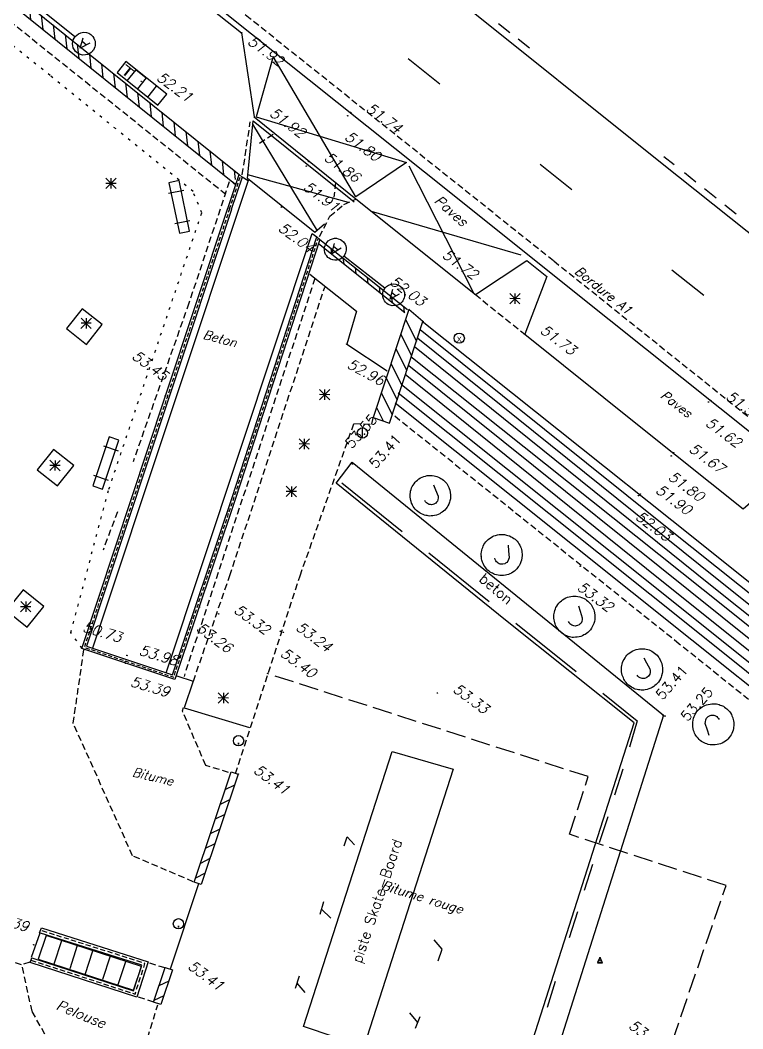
# Model space of a CAD drawing. Extents: x 661856 to 662117, y 6866905 to 6867165.
# Drawn here: x 661984.43 to 662012.45, y 6867055.48 to 6867094.59 of the extents above; entities that cross this region are included whole.
import ezdxf
from ezdxf.enums import TextEntityAlignment as Align

# ---------------------------------------------------------------- set-up
doc = ezdxf.new("R2010")
doc.units = 0
for name, pattern in [('CONTINU', [0]), ('DISCONTIN', [0.75, 0.5, -0.25]), ('HAIELIN', [0.375, 0.25, -0.125]), ('HIDDEN', [0.375, 0.25, -0.125]), ('POINTILL', [0.25, 0, -0.25]), ('T3', [4.33, 3, -1.33]), ('USTATION2', [1, 0.75, -0.25])]:
    doc.linetypes.add(name, pattern=pattern)
doc.layers.get('0').update_dxf_attribs({"linetype": 'CONTINUOUS'})
for name, color, linetype in [('AFFICHAGE', 6, 'CONTINU'), ('ARBRES', 3, 'CONTINU'), ('BORDURE', 7, 'CONTINU'), ('CANEVAS_GEODES', 5, 'CONTINU'), ('CANIVEAU', 7, 'CONTINU'), ('COTE_ALTI', 8, 'CONTINU'), ('ECLAIRAGE_PUBL', 3, 'CONTINU'), ('ESCALIER', 7, 'CONTINU'), ('HAIE', 3, 'CONTINU'), ('LIGNE_DIVERS', 7, 'CONTINU'), ('MARQ-SOL', 6, 'CONTINU'), ('MOB-URB', 6, 'CONTINU'), ('MOB-URB_GLISSI', 6, 'CONTINU'), ('MOB-URB_TC', 6, 'CONTINU'), ('MUR', 7, 'CONTINU'), ('NOM_DE_VOIE', 7, 'CONTINU'), ('OBJET_DIVERS', 6, 'CONTINU'), ('OBJET_TELECOM', 4, 'CONTINU')]:
    doc.layers.add(name, color=color, linetype=linetype)
doc.styles.add('COMPLEX', font='COMPLEX')
doc.styles.add('ITALIC', font='italic.shx', dxfattribs={"height": 0.6})
doc.styles.get("Standard").update_dxf_attribs({"font": 'ARIALUNI.ttf', "height": 2})

# ---------------------------------------------------------------- blocks, each defined once
blk = doc.blocks.new('*X198')
at = {"layer": 'MUR', "color": 7, "linetype": 'CONTINU'}
for p, q in [((610637.802, 133588.221), (610638.232, 133587.383)), ((610637.618, 133587.65), (610638.049, 133586.812)), ((610637.435, 133587.079), (610637.866, 133586.241)), ((610637.251, 133586.507), (610637.682, 133585.669)), ((610637.068, 133585.936), (610637.499, 133585.098)), ((610636.885, 133585.365), (610637.315, 133584.527)), ((610636.701, 133584.794), (610636.968, 133584.275))]:
    blk.add_line(p, q, dxfattribs=at)
blk = doc.blocks.new('*X203')
at = {"layer": 'MUR', "color": 7, "linetype": 'CONTINU'}
for p, q in [((610631.324, 133570.106), (610630.956, 133569.919)), ((610631.139, 133569.536), (610630.77, 133569.348)), ((610630.953, 133568.965), (610630.585, 133568.778)), ((610630.767, 133568.395), (610630.399, 133568.207)), ((610630.582, 133567.824), (610630.213, 133567.637)), ((610630.396, 133567.253), (610630.028, 133567.066)), ((610630.21, 133566.683), (610629.842, 133566.496))]:
    blk.add_line(p, q, dxfattribs=at)
blk = doc.blocks.new('*X204')
at = {"layer": 'MUR', "color": 7, "linetype": 'CONTINU'}
for p, q in [((610628.837, 133562.494), (610628.459, 133562.303)), ((610628.649, 133561.924), (610628.271, 133561.733))]:
    blk.add_line(p, q, dxfattribs=at)
blk = doc.blocks.new('*X208')
at = {"layer": 'MUR', "color": 7, "linetype": 'CONTINU'}
for p, q in [((610630.941, 133592.444), (610630.894, 133592.298)), ((610630.8, 133592.006), (610630.753, 133591.86)), ((610630.871, 133592.225), (610630.823, 133592.079)), ((610630.658, 133591.567), (610630.611, 133591.421)), ((610630.729, 133591.786), (610630.682, 133591.64)), ((610630.588, 133591.348), (610630.541, 133591.202)), ((610634.296, 133591.023), (610634.342, 133591.169)), ((610634.365, 133591.242), (610634.396, 133591.338)), ((610630.446, 133590.91), (610630.399, 133590.764)), ((610630.517, 133591.129), (610630.47, 133590.983)), ((610634.227, 133590.803), (610634.273, 133590.95)), ((610630.305, 133590.471), (610630.258, 133590.325)), ((610630.376, 133590.691), (610630.328, 133590.545)), ((610634.088, 133590.364), (610634.134, 133590.51)), ((610634.157, 133590.584), (610634.204, 133590.73)), ((610630.163, 133590.033), (610630.116, 133589.887)), ((610630.234, 133590.252), (610630.187, 133590.106)), ((610633.949, 133589.925), (610633.996, 133590.071)), ((610634.019, 133590.144), (610634.065, 133590.291)), ((610630.022, 133589.595), (610629.975, 133589.449)), ((610630.093, 133589.814), (610630.046, 133589.668)), ((610633.811, 133589.486), (610633.857, 133589.632)), ((610633.88, 133589.705), (610633.926, 133589.852)), ((610629.951, 133589.376), (610629.904, 133589.23)), ((610633.672, 133589.046), (610633.718, 133589.193)), ((610633.741, 133589.266), (610633.787, 133589.412)), ((610629.81, 133588.937), (610629.763, 133588.791)), ((610629.881, 133589.156), (610629.834, 133589.01)), ((610633.602, 133588.827), (610633.649, 133588.973)), ((610629.669, 133588.499), (610629.621, 133588.353)), ((610629.739, 133588.718), (610629.692, 133588.572)), ((610633.464, 133588.388), (610633.51, 133588.534)), ((610633.533, 133588.607), (610633.579, 133588.754)), ((610629.527, 133588.061), (610629.48, 133587.915)), ((610629.598, 133588.28), (610629.551, 133588.134)), ((610633.325, 133587.949), (610633.371, 133588.095)), ((610633.394, 133588.168), (610633.441, 133588.315)), ((610629.386, 133587.622), (610629.339, 133587.476)), ((610629.456, 133587.841), (610629.409, 133587.695)), ((610633.186, 133587.509), (610633.232, 133587.656)), ((610633.256, 133587.729), (610633.302, 133587.875)), ((610629.315, 133587.403), (610629.268, 133587.257)), ((610633.117, 133587.29), (610633.163, 133587.436)), ((610629.174, 133586.965), (610629.126, 133586.819)), ((610629.244, 133587.184), (610629.197, 133587.038)), ((610632.978, 133586.851), (610633.024, 133586.997)), ((610633.047, 133587.07), (610633.094, 133587.217)), ((610629.032, 133586.526), (610628.985, 133586.38)), ((610629.103, 133586.746), (610629.056, 133586.6)), ((610632.839, 133586.411), (610632.886, 133586.558)), ((610632.909, 133586.631), (610632.955, 133586.777)), ((610628.891, 133586.088), (610628.844, 133585.942)), ((610628.961, 133586.307), (610628.914, 133586.161)), ((610632.701, 133585.972), (610632.747, 133586.119)), ((610632.77, 133586.192), (610632.816, 133586.338)), ((610628.82, 133585.869), (610628.773, 133585.723)), ((610632.562, 133585.533), (610632.608, 133585.679)), ((610632.631, 133585.753), (610632.678, 133585.899)), ((610628.679, 133585.431), (610628.632, 133585.285)), ((610628.749, 133585.65), (610628.702, 133585.504)), ((610632.493, 133585.313), (610632.539, 133585.46)), ((610628.537, 133584.992), (610628.49, 133584.846)), ((610628.565, 133585.078), (610628.561, 133585.065)), ((610628.608, 133585.212), (610628.565, 133585.078)), ((610632.354, 133584.874), (610632.4, 133585.021)), ((610632.423, 133585.094), (610632.469, 133585.24)), ((610628.396, 133584.554), (610628.349, 133584.408)), ((610628.467, 133584.773), (610628.42, 133584.627)), ((610632.215, 133584.435), (610632.261, 133584.581)), ((610632.284, 133584.655), (610632.331, 133584.801)), ((610628.255, 133584.116), (610628.208, 133583.969)), ((610628.326, 133584.335), (610628.278, 133584.189)), ((610632.076, 133583.996), (610632.123, 133584.142)), ((610632.146, 133584.215), (610632.192, 133584.362)), ((610628.184, 133583.896), (610628.137, 133583.75)), ((610632.007, 133583.776), (610632.053, 133583.923)), ((610628.043, 133583.458), (610627.996, 133583.312)), ((610628.114, 133583.677), (610628.067, 133583.531)), ((610631.868, 133583.337), (610631.914, 133583.483)), ((610631.938, 133583.557), (610631.984, 133583.703)), ((610627.902, 133583.019), (610627.855, 133582.873)), ((610627.973, 133583.239), (610627.926, 133583.093)), ((610631.729, 133582.898), (610631.776, 133583.044)), ((610631.799, 133583.118), (610631.845, 133583.264)), ((610627.761, 133582.581), (610627.714, 133582.435)), ((610627.831, 133582.8), (610627.784, 133582.654)), ((610631.591, 133582.459), (610631.637, 133582.605)), ((610631.66, 133582.678), (610631.706, 133582.825)), ((610627.69, 133582.362), (610627.643, 133582.216)), ((610631.452, 133582.02), (610631.498, 133582.166)), ((610631.521, 133582.239), (610631.568, 133582.386)), ((610627.549, 133581.923), (610627.502, 133581.777)), ((610627.62, 133582.143), (610627.573, 133581.997)), ((610631.383, 133581.8), (610631.429, 133581.946)), ((610627.408, 133581.485), (610627.361, 133581.339)), ((610627.479, 133581.704), (610627.432, 133581.558)), ((610631.244, 133581.361), (610631.29, 133581.507)), ((610631.313, 133581.58), (610631.36, 133581.727)), ((610627.267, 133581.047), (610627.22, 133580.9)), ((610627.337, 133581.266), (610627.29, 133581.12)), ((610631.102, 133580.923), (610631.15, 133581.069)), ((610631.174, 133581.141), (610631.205, 133581.238)), ((610631.205, 133581.238), (610631.221, 133581.288)), ((610627.126, 133580.608), (610627.079, 133580.462)), ((610627.196, 133580.827), (610627.149, 133580.681)), ((610630.959, 133580.485), (610631.007, 133580.631)), ((610631.03, 133580.704), (610631.078, 133580.85)), ((610627.055, 133580.389), (610627.008, 133580.243)), ((610630.816, 133580.047), (610630.863, 133580.193)), ((610630.887, 133580.266), (610630.935, 133580.412)), ((610626.914, 133579.951), (610626.867, 133579.804)), ((610626.985, 133580.17), (610626.937, 133580.024)), ((610630.744, 133579.828), (610630.792, 133579.974)), ((610626.773, 133579.512), (610626.726, 133579.366)), ((610626.843, 133579.731), (610626.796, 133579.585)), ((610630.601, 133579.39), (610630.649, 133579.536)), ((610630.672, 133579.609), (610630.72, 133579.755)), ((610626.632, 133579.074), (610626.585, 133578.928)), ((610626.702, 133579.293), (610626.655, 133579.147)), ((610630.458, 133578.953), (610630.505, 133579.099)), ((610630.529, 133579.172), (610630.577, 133579.318)), ((610626.491, 133578.635), (610626.443, 133578.489)), ((610626.561, 133578.855), (610626.514, 133578.708)), ((610630.314, 133578.515), (610630.362, 133578.661)), ((610630.386, 133578.734), (610630.434, 133578.88)), ((610626.42, 133578.416), (610626.373, 133578.27)), ((610630.243, 133578.296), (610630.291, 133578.442)), ((610626.279, 133577.978), (610626.232, 133577.832)), ((610626.349, 133578.197), (610626.302, 133578.051)), ((610630.1, 133577.858), (610630.147, 133578.004)), ((610630.171, 133578.077), (610630.219, 133578.223)), ((610626.138, 133577.539), (610626.091, 133577.393)), ((610626.208, 133577.759), (610626.161, 133577.612)), ((610629.957, 133577.421), (610630.004, 133577.566)), ((610630.028, 133577.639), (610630.076, 133577.785)), ((610625.996, 133577.101), (610625.949, 133576.955)), ((610626.067, 133577.32), (610626.02, 133577.174)), ((610629.813, 133576.983), (610629.861, 133577.129)), ((610629.885, 133577.202), (610629.933, 133577.348)), ((610625.926, 133576.882), (610625.879, 133576.736)), ((610629.67, 133576.545), (610629.718, 133576.691)), ((610629.742, 133576.764), (610629.789, 133576.91)), ((610625.785, 133576.443), (610625.738, 133576.297)), ((610625.855, 133576.663), (610625.808, 133576.516)), ((610629.599, 133576.326), (610629.646, 133576.472)), ((610625.644, 133576.005), (610625.597, 133575.859)), ((610625.714, 133576.224), (610625.667, 133576.078)), ((610629.455, 133575.888), (610629.503, 133576.034)), ((610629.527, 133576.107), (610629.575, 133576.253)), ((610625.502, 133575.566), (610625.455, 133575.42)), ((610625.573, 133575.786), (610625.526, 133575.64)), ((610629.312, 133575.451), (610629.36, 133575.597)), ((610629.384, 133575.67), (610629.432, 133575.815)), ((610625.505, 133575.385), (610625.651, 133575.337)), ((610625.724, 133575.314), (610625.87, 133575.266)), ((610625.943, 133575.243), (610626.089, 133575.195)), ((610626.162, 133575.172), (610626.308, 133575.124)), ((610629.169, 133575.013), (610629.217, 133575.159)), ((610629.241, 133575.232), (610629.288, 133575.378)), ((610626.381, 133575.1), (610626.527, 133575.053)), ((610626.6, 133575.029), (610626.746, 133574.982)), ((610626.819, 133574.958), (610626.966, 133574.911)), ((610627.039, 133574.887), (610627.185, 133574.84)), ((610627.258, 133574.816), (610627.404, 133574.769)), ((610627.477, 133574.745), (610627.623, 133574.697)), ((610629.026, 133574.575), (610629.074, 133574.721)), ((610629.097, 133574.794), (610629.145, 133574.94)), ((610627.696, 133574.674), (610627.842, 133574.626)), ((610627.915, 133574.603), (610628.061, 133574.555)), ((610628.134, 133574.532), (610628.28, 133574.484)), ((610628.353, 133574.46), (610628.499, 133574.413)), ((610628.572, 133574.389), (610628.718, 133574.342)), ((610628.954, 133574.356), (610629.002, 133574.502)), ((610628.791, 133574.318), (610628.927, 133574.274)), ((610628.927, 133574.274), (610628.93, 133574.283))]:
    blk.add_line(p, q, dxfattribs=at)
blk = doc.blocks.new('*X209')
at = {"layer": 'MUR', "color": 7, "linetype": 'CONTINU'}
for p, q in [((610624.104, 133564.338), (610623.915, 133564.396)), ((610624.387, 133564.251), (610624.198, 133564.309)), ((610624.67, 133564.164), (610624.481, 133564.222)), ((610624.953, 133564.077), (610624.764, 133564.135)), ((610625.236, 133563.99), (610625.047, 133564.048)), ((610625.519, 133563.903), (610625.33, 133563.961)), ((610625.802, 133563.815), (610625.613, 133563.873)), ((610626.085, 133563.728), (610625.897, 133563.786)), ((610626.368, 133563.641), (610626.18, 133563.699)), ((610626.651, 133563.554), (610626.463, 133563.612)), ((610626.935, 133563.467), (610626.746, 133563.525)), ((610627.218, 133563.38), (610627.029, 133563.438)), ((610623.486, 133563.256), (610623.674, 133563.197)), ((610623.768, 133563.167), (610623.957, 133563.108)), ((610624.051, 133563.078), (610624.239, 133563.018)), ((610624.333, 133562.989), (610624.522, 133562.929)), ((610627.501, 133563.293), (610627.312, 133563.351)), ((610627.784, 133563.206), (610627.595, 133563.264)), ((610627.862, 133563.012), (610627.911, 133563.167)), ((610627.911, 133563.167), (610627.878, 133563.177)), ((610624.616, 133562.9), (610624.804, 133562.84)), ((610624.898, 133562.811), (610625.086, 133562.751)), ((610625.181, 133562.722), (610625.369, 133562.662)), ((610625.463, 133562.633), (610625.651, 133562.573)), ((610627.685, 133562.446), (610627.744, 133562.635)), ((610627.774, 133562.729), (610627.833, 133562.917)), ((610625.746, 133562.544), (610625.934, 133562.484)), ((610626.028, 133562.455), (610626.216, 133562.395)), ((610626.31, 133562.365), (610626.499, 133562.306)), ((610626.593, 133562.276), (610626.781, 133562.217)), ((610627.596, 133562.164), (610627.655, 133562.352)), ((610626.875, 133562.187), (610627.064, 133562.128)), ((610627.158, 133562.098), (610627.346, 133562.039)), ((610627.44, 133562.009), (610627.538, 133561.979)), ((610627.538, 133561.979), (610627.566, 133562.07))]:
    blk.add_line(p, q, dxfattribs=at)
blk = doc.blocks.new('*X214')
at = {"layer": 'MUR', "color": 7, "linetype": 'CONTINU'}
for p, q in [((610599.046, 133617.124), (610599.172, 133616.583)), ((610599.555, 133616.807), (610599.681, 133616.265)), ((610600.065, 133616.49), (610600.191, 133615.948)), ((610600.574, 133616.173), (610600.7, 133615.631)), ((610601.083, 133615.856), (610601.209, 133615.314)), ((610601.593, 133615.539), (610601.719, 133614.997)), ((610602.102, 133615.221), (610602.228, 133614.68)), ((610602.611, 133614.904), (610602.737, 133614.363)), ((610603.121, 133614.587), (610603.247, 133614.046)), ((610603.63, 133614.27), (610603.756, 133613.729)), ((610604.139, 133613.953), (610604.265, 133613.411)), ((610604.649, 133613.636), (610604.775, 133613.094)), ((610605.158, 133613.319), (610605.284, 133612.777)), ((610605.667, 133613.002), (610605.794, 133612.46)), ((610606.177, 133612.685), (610606.303, 133612.144)), ((610606.687, 133612.368), (610606.813, 133611.827)), ((610607.196, 133612.052), (610607.322, 133611.51)), ((610607.706, 133611.735), (610607.832, 133611.193)), ((610608.215, 133611.418), (610608.342, 133610.877)), ((610608.725, 133611.101), (610608.851, 133610.56)), ((610609.234, 133610.784), (610609.361, 133610.243)), ((610609.744, 133610.468), (610609.87, 133609.926)), ((610610.253, 133610.151), (610610.38, 133609.609)), ((610610.763, 133609.834), (610610.889, 133609.293)), ((610611.273, 133609.517), (610611.399, 133608.976)), ((610611.797, 133609.183), (610611.862, 133608.631)), ((610612.268, 133608.812), (610612.333, 133608.259)), ((610612.739, 133608.44), (610612.804, 133607.888)), ((610613.21, 133608.068), (610613.275, 133607.516)), ((610613.681, 133607.696), (610613.746, 133607.144)), ((610614.152, 133607.325), (610614.217, 133606.772)), ((610614.623, 133606.953), (610614.688, 133606.401)), ((610615.094, 133606.581), (610615.159, 133606.029)), ((610615.565, 133606.209), (610615.63, 133605.657)), ((610616.036, 133605.838), (610616.101, 133605.286)), ((610616.507, 133605.466), (610616.572, 133604.914)), ((610616.978, 133605.094), (610617.043, 133604.542)), ((610617.449, 133604.723), (610617.514, 133604.17)), ((610617.92, 133604.351), (610617.985, 133603.799)), ((610618.391, 133603.979), (610618.456, 133603.427)), ((610618.862, 133603.607), (610618.927, 133603.055)), ((610619.333, 133603.236), (610619.398, 133602.683)), ((610619.804, 133602.864), (610619.869, 133602.312)), ((610620.275, 133602.492), (610620.34, 133601.94)), ((610620.745, 133602.121), (610620.811, 133601.568)), ((610621.216, 133601.749), (610621.282, 133601.197)), ((610621.687, 133601.377), (610621.752, 133600.825)), ((610622.158, 133601.005), (610622.223, 133600.453)), ((610622.629, 133600.633), (610622.694, 133600.081)), ((610623.1, 133600.261), (610623.165, 133599.709)), ((610623.571, 133599.889), (610623.635, 133599.337)), ((610624.041, 133599.517), (610624.106, 133598.965)), ((610624.512, 133599.145), (610624.577, 133598.593)), ((610624.983, 133598.773), (610625.048, 133598.221)), ((610625.454, 133598.401), (610625.518, 133597.849)), ((610625.925, 133598.029), (610625.989, 133597.477)), ((610626.395, 133597.657), (610626.46, 133597.105)), ((610626.866, 133597.285), (610626.931, 133596.733)), ((610627.337, 133596.913), (610627.402, 133596.361)), ((610627.808, 133596.541), (610627.872, 133595.989)), ((610628.278, 133596.169), (610628.343, 133595.617)), ((610628.749, 133595.797), (610628.814, 133595.245)), ((610629.22, 133595.425), (610629.285, 133594.873)), ((610629.691, 133595.053), (610629.755, 133594.501)), ((610630.161, 133594.681), (610630.226, 133594.129)), ((610630.632, 133594.309), (610630.697, 133593.757)), ((610631.103, 133593.937), (610631.145, 133593.579))]:
    blk.add_line(p, q, dxfattribs=at)
blk = doc.blocks.new('*X215')
at = {"layer": 'MUR', "color": 7, "linetype": 'CONTINU'}
for p, q in [((610631.296, 133593.529), (610631.343, 133593.674)), ((610631.154, 133593.095), (610631.201, 133593.24)), ((610631.225, 133593.312), (610631.272, 133593.457)), ((610631.012, 133592.662), (610631.059, 133592.806)), ((610631.083, 133592.879), (610631.13, 133593.023)), ((610630.941, 133592.445), (610630.988, 133592.589))]:
    blk.add_line(p, q, dxfattribs=at)
blk = doc.blocks.new('*X216')
at = {"layer": 'MUR', "color": 7, "linetype": 'CONTINU'}
for p, q in [((610634.883, 133590.954), (610634.912, 133590.714)), ((610635.355, 133590.583), (610635.384, 133590.344)), ((610635.827, 133590.213), (610635.856, 133589.973)), ((610636.299, 133589.843), (610636.328, 133589.603)), ((610636.771, 133589.473), (610636.8, 133589.233)), ((610637.243, 133589.102), (610637.272, 133588.863)), ((610637.716, 133588.732), (610637.745, 133588.492))]:
    blk.add_line(p, q, dxfattribs=at)
blk = doc.blocks.new('P25000')
for p, q in [((0, 0.994), (0, 0)), ((0.999, 0.994), (0, 0.994)), ((0.999, 0), (0.999, 0.994)), ((0, 0), (0.999, 0))]:
    blk.add_line(p, q)
blk = doc.blocks.new('P26700')
blk.add_lwpolyline([(0, 0.65972), (-0.5, -0.34028), (0.5, -0.34028)], close=True)
blk.add_circle((0, 0), 0.01658)
blk = doc.blocks.new('P21200')
blk.add_line((0, -1), (0, 1))
blk.add_circle((0, 0), 1)
blk = doc.blocks.new('SU317')
at = {"color": 0, "linetype": 'CONTINUOUS'}
for points in [[(-0.149, 0), (-0.146, 0.031), (-0.14, 0.052), (-0.127, 0.077), (-0.107, 0.1), (-0.076, 0.127), (-0.052, 0.137), (-0.021, 0.146), (0, 0.146), (0.023, 0.145), (0.048, 0.139), (0.076, 0.126), (0.098, 0.109), (0.116, 0.089), (0.13, 0.067), (0.14, 0.046), (0.146, 0.02), (0.148, -0.004), (0.143, -0.031), (0.135, -0.061), (0.119, -0.088), (0.096, -0.117), (0.065, -0.135), (0.035, -0.148), (0.003, -0.151), (-0.031, -0.148), (-0.056, -0.14), (-0.077, -0.13), (-0.094, -0.118), (-0.113, -0.099), (-0.13, -0.077), (-0.139, -0.058), (-0.146, -0.035), (-0.149, -0.013), (-0.148, 0.002)], [(0.853, 0.001), (0.858, 0.041), (0.868, 0.066), (0.879, 0.084), (0.895, 0.102), (0.915, 0.12), (0.938, 0.134), (0.971, 0.145), (0.992, 0.148), (1.012, 0.148), (1.038, 0.142), (1.061, 0.135), (1.086, 0.121), (1.106, 0.102), (1.121, 0.086), (1.132, 0.068), (1.141, 0.044), (1.148, 0.015), (1.148, -0.009), (1.146, -0.032), (1.133, -0.065), (1.12, -0.087), (1.103, -0.109), (1.08, -0.126), (1.058, -0.137), (1.028, -0.146), (1.003, -0.149), (0.977, -0.147), (0.939, -0.135), (0.917, -0.124), (0.901, -0.11), (0.887, -0.096), (0.877, -0.081), (0.868, -0.065), (0.861, -0.048), (0.854, -0.024), (0.852, 0)], [(-0.055, -0.056), (0.001, 0.075), (0.057, -0.055)], [(0.149, 0.001), (0.852, 0.001)], [(0.948, -0.061), (1.002, 0.077), (1.058, -0.054)], [(0.04, -0.013), (-0.036, -0.013)], [(1.041, -0.017), (0.967, -0.018)]]:
    blk.add_lwpolyline(points, dxfattribs=at)
blk = doc.blocks.new('P30100')
at = {"color": 0}
blk.add_circle((0, 0), 0.05, dxfattribs=at)
blk.add_attdef('COTE30100', (0.3, 0.3), '', height=0.3)
blk = doc.blocks.new('P30300')
at = {"color": 0}
blk.add_circle((0, 0), 0.05, dxfattribs=at)
blk.add_attdef('COTE30300', (0.3, -0.6), '', height=0.3)
blk = doc.blocks.new('P30400')
at = {"color": 0}
blk.add_circle((0, 0), 0.05, dxfattribs=at)
blk.add_attdef('COTE30400', text='', height=0.3).set_placement((-0.3, 0.3), align=Align.RIGHT)
blk = doc.blocks.new('P30200')
at = {"color": 0}
blk.add_circle((0, 0), 0.05, dxfattribs=at)
blk.add_attdef('COTE30200', (0.3, -0.15), '', height=0.3)
blk = doc.blocks.new('P24800')
for p, q in [((0, 0.497), (0, 0)), ((0.999, 0.497), (0, 0.497)), ((0.164, 0.01), (0.164, 0.497)), ((0.327, 0.497), (0.327, 0.01)), ((0.491, 0.497), (0.491, 0.497)), ((0.491, 0), (0.491, 0.497)), ((0.671, 0.497), (0.671, 0.01)), ((0.835, 0.01), (0.835, 0.497)), ((0.999, 0), (0.999, 0.497)), ((0, 0), (0.999, 0))]:
    blk.add_line(p, q)
blk = doc.blocks.new('P23000')
at = {"color": 3}
for p, q in [((-1, 1), (1, -1)), ((1, 1), (-1, -1)), ((1, 0), (-1, 0)), ((0, 1), (0, -1))]:
    blk.add_line(p, q, dxfattribs=at)
blk = doc.blocks.new('P24400', base_point=(1, 1))
blk.add_circle((1, 1), 1)
blk.add_text('.', height=2.58).set_placement((0.5, 0.25), (1.5, 0.25), align=Align.ALIGNED)
blk = doc.blocks.new('P24100')
blk.add_lwpolyline([(0, 0), (2, 0), (2, 0.4), (0, 0.4)], close=True)
for points in [[(0.4, -0.1), (0.4, 0.5)], [(1.6, -0.1), (1.6, 0.5)]]:
    blk.add_lwpolyline(points)
blk = doc.blocks.new('SU321')
at = {"color": 0, "linetype": 'CONTINUOUS'}
for points in [[(0, 0.001), (0.002, 0.037), (0.004, 0.07), (0.011, 0.109), (0.023, 0.15), (0.035, 0.188), (0.051, 0.22), (0.068, 0.25), (0.088, 0.285), (0.115, 0.318), (0.138, 0.347), (0.167, 0.372), (0.202, 0.399), (0.236, 0.422), (0.278, 0.446), (0.312, 0.463), (0.348, 0.474), (0.391, 0.486), (0.436, 0.497), (0.481, 0.498), (0.526, 0.497), (0.567, 0.492), (0.612, 0.486), (0.654, 0.472), (0.69, 0.458), (0.729, 0.443), (0.768, 0.419), (0.802, 0.395), (0.828, 0.374), (0.856, 0.35), (0.881, 0.323), (0.903, 0.296), (0.923, 0.263), (0.943, 0.23), (0.958, 0.196), (0.976, 0.155), (0.987, 0.12), (0.993, 0.087), (0.998, 0.049), (0.998, 0.015), (0.999, -0.017), (0.997, -0.06), (0.987, -0.116), (0.972, -0.169), (0.954, -0.214), (0.931, -0.26), (0.903, -0.302), (0.879, -0.331), (0.841, -0.372), (0.812, -0.398), (0.779, -0.426), (0.738, -0.449), (0.696, -0.468), (0.661, -0.482), (0.62, -0.495), (0.582, -0.497), (0.549, -0.506), (0.504, -0.508), (0.461, -0.506), (0.412, -0.498), (0.374, -0.49), (0.327, -0.478), (0.293, -0.466), (0.263, -0.451), (0.237, -0.433), (0.211, -0.416), (0.186, -0.396), (0.16, -0.375), (0.123, -0.342), (0.103, -0.313), (0.083, -0.285), (0.064, -0.254), (0.045, -0.219), (0.027, -0.176), (0.015, -0.136), (0.004, -0.094), (0.001, -0.059), (0, -0.026), (-0.002, -0.001)], [(0.676, 0.218), (0.675, 0.083), (0.674, -0.09), (0.659, -0.127), (0.636, -0.167), (0.609, -0.199), (0.578, -0.213), (0.554, -0.226), (0.504, -0.232), (0.473, -0.231), (0.445, -0.225), (0.418, -0.212), (0.394, -0.196), (0.379, -0.18), (0.358, -0.16), (0.343, -0.133), (0.333, -0.101), (0.327, -0.068)]]:
    blk.add_lwpolyline(points, dxfattribs=at)
blk = doc.blocks.new('P21300', base_point=(1, 1))
blk.add_circle((1, 1), 1)
blk.add_text('X', height=1.07).set_placement((0.5, 0.25), (1.5, 0.25), align=Align.ALIGNED)
blk = doc.blocks.new('P27600')
for points in [[(0, 0), (1, 0), (1, 0.4), (0, 0.4), (0, 0)], [(0.25, 0), (0.25, 0.4), (0.5, 0.4), (0.5, 0), (0.75, 0), (0.75, 0.4)]]:
    blk.add_lwpolyline(points)
blk.add_text('T', height=0.288964).set_placement((0.023187, 0.061513))

msp = doc.modelspace()

# ---------------------------------------------------------------- linework, layer by layer
at = {"layer": 'BORDURE', "color": 7, "linetype": 'CONTINUOUS'}
for points in [[(661944.747, 6867123.777), (661952.165, 6867121.466), (661956.032, 6867120.263), (661957.015, 6867119.935), (661957.797, 6867119.532), (661957.919, 6867119.458), (661964.315, 6867115.543), (661968.619, 6867112.891), (661972.047, 6867110.707), (661974.119, 6867109.295), (661975.366, 6867108.395), (661976.588, 6867107.474), (661979.398, 6867105.27), (661990.01, 6867096.775), (662000.113, 6867088.709), (662007.273, 6867082.978), (662014.38, 6867077.305)], [(661956.687, 6867117.149), (661961.391, 6867114.36), (661961.799, 6867114.116), (661967.022, 6867110.971), (661970.678, 6867108.655), (661972.958, 6867107.09), (661973.352, 6867106.805), (661976.196, 6867104.624), (661977.771, 6867103.381), (661979.21, 6867102.093), (661981.603, 6867100.314), (661989.862, 6867096.595), (661993.012, 6867094.094), (661993.504, 6867090.832), (661997.514, 6867087.604), (662002.079, 6867083.946), (662004.075, 6867085.263), (662004.851, 6867084.644), (662003.998, 6867082.412), (662008.559, 6867078.753), (662012.467, 6867075.647), (662014.215, 6867077.159)], [(661993.031, 6867088.511), (661993.267, 6867088.371), (661987.24, 6867070.236)], [(661990.094, 6867069.288), (661995.748, 6867086.32), (661995.93, 6867086.181)], [(661995.657, 6867084.738), (661997.472, 6867083.301), (661997.094, 6867082.027), (661998.666, 6867080.994)], [(661990.504, 6867069.173), (661991.134, 6867068.965), (661990.786, 6867067.934), (661993.316, 6867067.169)]]:
    msp.add_lwpolyline(points, dxfattribs=at)
for points in [[(661992.683, 6867088.292, 53.39), (661992.789, 6867088.204, 53.39)], [(661996.681, 6867076.632, 53.416), (661997.308, 6867077.446, 53.415), (662009.378, 6867067.641, 53.264), (662003.096, 6867047.832, 53.254), (661988.483, 6867052.337, 53.391), (661988.828, 6867053.385, 53.378), (662002.413, 6867049.109, 53.253), (662008.235, 6867067.35, 53.268), (662003.25, 6867071.324, 53.323)], [(662001.221, 6867065.553, 53.318), (661997.753, 6867054.79, 53.315), (661995.418, 6867055.576, 53.326), (661998.853, 6867066.234, 53.355)]]:
    msp.add_polyline3d(points, close=True, dxfattribs=at)
at = {"layer": 'CANIVEAU', "color": 7, "linetype": 'HIDDEN'}
msp.add_lwpolyline([(662014.689, 6867077.579), (662005.109, 6867085.252), (661993.351, 6867094.636), (661983.506, 6867102.52), (661978.865, 6867106.221), (661974.803, 6867109.334), (661974.025, 6867109.89), (661971.74, 6867111.443), (661970.392, 6867112.29), (661964.277, 6867116.006), (661958.963, 6867119.253), (661957.416, 6867120.107), (661956.88, 6867120.323), (661955.815, 6867120.675), (661955.711, 6867120.707), (661946.123, 6867123.709)], dxfattribs=at)
at = {"layer": 'ESCALIER', "color": 7, "linetype": 'CONTINUOUS'}
for points in [[(662000.02, 6867082.917), (662010.593, 6867074.488), (662026.195, 6867062.006)], [(661999.939, 6867082.597), (662009.588, 6867074.866), (662026.093, 6867061.711)], [(662025.921, 6867061.373), (662011.462, 6867072.91), (661999.847, 6867082.249)], [(661999.715, 6867081.93), (662011.139, 6867072.753), (662025.836, 6867061.028)], [(661999.5, 6867081.198), (662014.066, 6867069.521), (662025.607, 6867060.309)], [(662025.723, 6867060.628), (662011.801, 6867071.796), (661999.581, 6867081.531)], [(662025.459, 6867059.932), (662009.177, 6867072.948), (661999.354, 6867080.844)], [(661999.213, 6867080.462), (662009.425, 6867072.304), (662025.352, 6867059.569)], [(662025.226, 6867059.213), (662010.77, 6867070.796), (661999.089, 6867080.123)], [(661998.971, 6867079.747), (662010.476, 6867070.57), (662025.103, 6867058.889)], [(661984.864, 6867058.263), (661985.201, 6867059.201)]]:
    msp.add_lwpolyline(points, dxfattribs=at)
at = {"layer": 'HAIE', "color": 3, "linetype": 'HAIELIN'}
for points in [[(661992.407, 6867087.824), (661979.242, 6867098.374), (661973.016, 6867103.474), (661963.215, 6867109.776)], [(661992.539, 6867088.321), (661990.97, 6867083.612), (661988.807, 6867077.467)], [(661995.855, 6867084.57), (661990.782, 6867069.143)], [(661988.2, 6867075.527), (661987.642, 6867074.042)]]:
    msp.add_lwpolyline(points, dxfattribs=at)
at = {"layer": 'LIGNE_DIVERS', "color": 7, "linetype": 'POINTILL'}
msp.add_lwpolyline([(661986.824, 6867070.234), (661986.391, 6867070.848), (661987.869, 6867076.4), (661991.47, 6867087.111), (661991.134, 6867087.94), (661985.589, 6867092.442), (661978.4, 6867098.175), (661974.269, 6867101.545), (661967.228, 6867106.243), (661963.121, 6867109.427), (661963.282, 6867110.114)], dxfattribs=at)
at = {"layer": 'LIGNE_DIVERS', "color": 7, "linetype": 'HIDDEN'}
for points in [[(661993.041, 6867088.591), (661993.353, 6867090.641)], [(661993.714, 6867089.815), (661994.277, 6867090.19)], [(661996.662, 6867088.294), (661996.597, 6867087.721)], [(661996.033, 6867086.193), (661996.44, 6867086.981), (661996.985, 6867087.439), (661997.442, 6867087.65)], [(661991.144, 6867068.964), (661992.561, 6867073.054), (661996.241, 6867084.24)], [(662002.079, 6867083.946), (662003.998, 6867082.412)], [(662024.971, 6867058.409), (662009.985, 6867070.402), (661998.838, 6867079.325)], [(661992.78, 6867065.377), (661995.284, 6867073.05), (661997.372, 6867078.95), (661998.069, 6867078.926), (661998.114, 6867079.179)], [(661991.141, 6867061.185), (661988.788, 6867062.193), (661986.489, 6867067.33), (661986.903, 6867070.219)], [(661992.512, 6867065.42), (661991.626, 6867065.699), (661990.721, 6867067.806), (661990.764, 6867067.943)], [(661984.804, 6867058.064), (661984.484, 6867057.969), (661982.787, 6867058.459), (661982.506, 6867057.889), (661972.176, 6867061.351), (661970.721, 6867058.717)], [(661985.569, 6867054.95), (661984.891, 6867056.164), (661984.495, 6867057.955)], [(661990.052, 6867057.849), (661989.382, 6867058.048)], [(661989.615, 6867056.52), (661988.949, 6867056.728)], [(661988.933, 6867053.709), (661989.766, 6867056.412)]]:
    msp.add_lwpolyline(points, dxfattribs=at)
at = {"layer": 'LIGNE_DIVERS', "color": 7, "linetype": 'USTATION2'}
msp.add_lwpolyline([(662009.402, 6867054.064), (662011.8, 6867061.047), (662005.73, 6867063.027), (662006.454, 6867065.263), (661994.005, 6867069.258)], dxfattribs=at)
at = {"layer": 'LIGNE_DIVERS', "color": 7, "linetype": 'CONTINUOUS'}
msp.add_lwpolyline([(661990.264, 6867057.81), (661991.359, 6867061.121)], dxfattribs=at)
at = {"layer": 'MARQ-SOL', "color": 6, "linetype": 'CONTINUOUS'}
for points in [[(662018.068, 6867082.052), (662009.254, 6867089.073), (662001.285, 6867095.47), (661987.445, 6867106.545), (661981.307, 6867111.234), (661979.823, 6867112.274), (661978.504, 6867113.155), (661975.357, 6867115.102), (661971.849, 6867117.065), (661970.727, 6867117.657), (661967.899, 6867119.075), (661964.029, 6867120.847), (661960.803, 6867122.182), (661960.037, 6867122.48), (661955.884, 6867123.986), (661951.098, 6867125.552), (661950.674, 6867125.684), (661943.025, 6867127.995), (661936.909, 6867129.753), (661918.21, 6867135.046)], [(662002.983, 6867094.46), (662003.423, 6867094.113)], [(662003.738, 6867093.864), (662004.179, 6867093.517)], [(662000.701, 6867092.103), (661999.473, 6867093.087)], [(662005.818, 6867088.005), (662004.589, 6867088.989)], [(662010.186, 6867088.681), (662010.632, 6867088.324)], [(662010.967, 6867088.055), (662011.413, 6867087.699)], [(662011.75, 6867087.431), (662012.196, 6867087.074)], [(662010.934, 6867083.907), (662009.705, 6867084.891)], [(661996.993, 6867062.582), (661997.113, 6867062.933), (661997.398, 6867062.623)], [(661996.192, 6867060.407), (661996.049, 6867059.923)], [(661996.11, 6867060.129), (661996.472, 6867059.771)], [(662000.632, 6867058.123), (662000.794, 6867058.569), (662000.488, 6867058.94)], [(661995.254, 6867057.528), (661995.09, 6867057.047)], [(661995.155, 6867057.259), (661995.472, 6867056.888)], [(661999.522, 6867056.1), (661999.842, 6867055.73)], [(661999.929, 6867055.954), (661999.749, 6867055.496)]]:
    msp.add_lwpolyline(points, dxfattribs=at)
at = {"layer": 'MARQ-SOL', "color": 6, "linetype": 'DISCONTIN'}
msp.add_lwpolyline([(662009.394, 6867089.294), (662009.849, 6867088.949)], dxfattribs=at)
at = {"layer": 'MOB-URB_GLISSI', "color": 6, "linetype": 'T3'}
for points in [[(661996.907, 6867076.651), (662008.358, 6867067.42), (662008.063, 6867066.401)], [(662007.796, 6867065.547), (662007.47, 6867064.545)], [(662007.218, 6867063.7), (662006.882, 6867062.697)], [(662006.625, 6867061.853), (662006.296, 6867060.852)], [(662006.046, 6867060.016), (662005.723, 6867059.011)], [(662005.179, 6867057.325), (662004.859, 6867056.311)]]:
    msp.add_lwpolyline(points, dxfattribs=at)
at = {"layer": 'MOB-URB_TC', "color": 6, "linetype": 'CONTINUOUS'}
for points in [[(661996.235, 6867086.678), (661995.854, 6867086.36), (661993.246, 6867088.454), (661993.462, 6867090.685), (661997.38, 6867087.545)], [(661993.437, 6867090.554), (661995.944, 6867086.425)], [(661999.5, 6867088.939), (662001.993, 6867084.044)], [(661997.16, 6867087.512), (661993.259, 6867088.585)], [(662003.858, 6867085.472), (661998.05, 6867087.162)]]:
    msp.add_lwpolyline(points, dxfattribs=at)
msp.add_polyline3d([(661993.577, 6867090.838, 51.907), (661999.408, 6867089.072, 51.734), (661997.44, 6867087.738, 51.799), (661994.24, 6867093.176, 51.882)], close=True, dxfattribs=at)
at = {"layer": 'MUR', "color": 7, "linetype": 'CONTINUOUS'}
for points in [[(661960.314, 6867112.105), (661960.525, 6867112.437), (661966.967, 6867108.35), (661973.501, 6867104.21), (661983.666, 6867096.045), (661992.922, 6867088.601)], [(661992.676, 6867088.295), (661983.42, 6867095.738), (661973.272, 6867103.89), (661966.756, 6867108.017), (661960.314, 6867112.105)], [(661992.48, 6867087.288), (661992.922, 6867088.601)], [(661992.922, 6867088.601), (661993.039, 6867088.504), (661992.615, 6867087.243)], [(661995.935, 6867086.182), (661996.053, 6867086.084), (661992.785, 6867076.039), (661990.425, 6867069.027), (661986.822, 6867070.231), (661990.042, 6867079.947), (661992.483, 6867087.297)], [(661992.619, 6867087.252), (661990.178, 6867079.901), (661987.002, 6867070.321), (661990.336, 6867069.208), (661992.649, 6867076.084), (661995.935, 6867086.182)], [(661999.348, 6867083.237), (661995.991, 6867085.915)], [(661996.053, 6867086.084), (661999.454, 6867083.37)], [(662000.049, 6867082.909), (661999.498, 6867083.365), (661998.114, 6867079.179), (661998.746, 6867078.969), (662000.049, 6867082.909)], [(661992.608, 6867065.449), (661992.887, 6867065.363), (661991.452, 6867061.08), (661991.175, 6867061.172), (661992.608, 6867065.449)], [(661985.181, 6867059.211), (661985.252, 6867059.396), (661989.394, 6867058.083), (661988.949, 6867056.71), (661984.814, 6867058.052), (661984.875, 6867058.24), (661988.822, 6867056.958), (661989.145, 6867057.955), (661985.181, 6867059.211)], [(661990.049, 6867057.859), (661990.334, 6867057.767), (661989.879, 6867056.423), (661989.595, 6867056.52), (661990.049, 6867057.859)]]:
    msp.add_lwpolyline(points, dxfattribs=at)

# ---------------------------------------------------------------- block references
at = {"layer": 'AFFICHAGE', "color": 6, "linetype": 'CONTINU'}
for p, xscale, yscale, rotation in [((661986.898, 6867093.669), 2.965951999760868, 2.965951999760868, 141.53596271642), ((661998.906, 6867083.934), 2.866252000107299, 2.866252000107299, 141.8813627069038)]:
    msp.add_blockref('SU317', p, dxfattribs=dict(at, xscale=xscale, yscale=yscale, rotation=rotation))
at = {"layer": 'ARBRES', "color": 3, "linetype": 'CONTINU', "xscale": 0.1999999999095632, "yscale": 0.1999999999095632, "rotation": 359.5109626559351}
for p in [(661987.948, 6867088.256), (662003.612, 6867083.791), (661986.988, 6867082.835), (661996.233, 6867080.067), (661995.443, 6867078.154), (661985.778, 6867077.322), (661994.948, 6867076.313), (661984.648, 6867071.846), (661992.311, 6867068.309)]:
    msp.add_blockref('P23000', p, dxfattribs=at)
at = {"layer": 'CANEVAS_GEODES', "color": 5, "linetype": 'CONTINU', "xscale": 0.1999999999095632, "yscale": 0.1999999999095632, "rotation": 359.5109626559351}
for p in [(662006.911, 6867058.119), (662006.911, 6867058.119), (662006.911, 6867058.119), (662006.917, 6867058.115)]:
    msp.add_blockref('P26700', p, dxfattribs=at)
at = {"layer": 'COTE_ALTI', "color": 8}
ref = msp.add_blockref('P30200', (661993.012, 6867094.094, 51.92), dxfattribs=dict(at, xscale=0.2000000001091808, yscale=0.2000000001091808, rotation=323.5109659918188))
ref.add_attrib('COTE30200', '51.92', (661993.215, 6867093.695, 51.92), dxfattribs={"color": 8, "height": 0.4, "rotation": 323.511, "style": 'ITALIC'})
ref = msp.add_blockref('P30100', (661989.122, 6867092.215, 52.207), dxfattribs=dict(at, xscale=0.2000000001091808, yscale=0.2000000001091808, rotation=323.5109659918188))
ref.add_attrib('COTE30100', '52.21', (661989.681, 6867092.299, 52.207), dxfattribs={"color": 8, "height": 0.4, "rotation": 323.511, "style": 'ITALIC'})
ref = msp.add_blockref('P30100', (661993.504, 6867090.832, 51.915), dxfattribs=dict(at, xscale=0.2000000001091808, yscale=0.2000000001091808, rotation=323.5109659918188))
ref.add_attrib('COTE30100', '51.92', (661994.064, 6867090.916, 51.915), dxfattribs={"color": 8, "height": 0.4, "rotation": 323.511, "style": 'ITALIC'})
ref = msp.add_blockref('P30100', (661997.247, 6867091.009, 51.739), dxfattribs=dict(at, xscale=0.2000000001091808, yscale=0.2000000001091808, rotation=323.5109659918188))
ref.add_attrib('COTE30100', '51.74', (661997.806, 6867091.093, 51.739), dxfattribs={"color": 8, "height": 0.4, "rotation": 323.511, "style": 'ITALIC'})
ref = msp.add_blockref('P30300', (661997.13, 6867090.879, 51.804), dxfattribs=dict(at, xscale=0.2000000001091808, yscale=0.2000000001091808, rotation=323.5109659918188))
ref.add_attrib('COTE30300', '51.80', (661996.976, 6867089.998, 51.804), dxfattribs={"color": 8, "height": 0.4, "rotation": 323.511, "style": 'ITALIC'})
ref = msp.add_blockref('P30100', (661995.622, 6867089.104, 51.857), dxfattribs=dict(at, xscale=0.2000000001091808, yscale=0.2000000001091808, rotation=323.5109659918188))
ref.add_attrib('COTE30100', '51.86', (661996.181, 6867089.188, 51.857), dxfattribs={"color": 8, "height": 0.4, "rotation": 323.511, "style": 'ITALIC'})
ref = msp.add_blockref('P30300', (661995.525, 6867088.927, 51.913), dxfattribs=dict(at, xscale=0.2000000001091808, yscale=0.2000000001091808, rotation=323.5109659918188))
ref.add_attrib('COTE30300', '51.91', (661995.371, 6867088.046, 51.913), dxfattribs={"color": 8, "height": 0.4, "rotation": 323.511, "style": 'ITALIC'})
ref = msp.add_blockref('P30300', (661994.56, 6867087.337, 52.035), dxfattribs=dict(at, xscale=0.2000000001091808, yscale=0.2000000001091808, rotation=323.5109659918188))
ref.add_attrib('COTE30300', '52.04', (661994.405, 6867086.456, 52.035), dxfattribs={"color": 8, "height": 0.4, "rotation": 323.511, "style": 'ITALIC'})
ref = msp.add_blockref('P30400', (662002.079, 6867083.946, 51.72), dxfattribs=dict(at, xscale=0.2000000001091808, yscale=0.2000000001091808, rotation=323.5109659918188))
ref.add_attrib('COTE30400', '51.72', dxfattribs={"color": 8, "height": 0.4, "rotation": 323.511, "style": 'ITALIC'}).set_placement((662001.995, 6867084.505, 51.72), align=Align.RIGHT)
ref = msp.add_blockref('P30400', (662000.049, 6867082.909, 52.03), dxfattribs=dict(at, xscale=0.2000000001091808, yscale=0.2000000001091808, rotation=323.5109659918188))
ref.add_attrib('COTE30400', '52.03', dxfattribs={"color": 8, "height": 0.4, "rotation": 323.511, "style": 'ITALIC'}).set_placement((661999.965, 6867083.469, 52.03), align=Align.RIGHT)
ref = msp.add_blockref('P30100', (662003.998, 6867082.412, 51.726), dxfattribs=dict(at, xscale=0.2000000001091808, yscale=0.2000000001091808, rotation=323.5109659918188))
ref.add_attrib('COTE30100', '51.73', (662004.557, 6867082.495, 51.726), dxfattribs={"color": 8, "height": 0.4, "rotation": 323.511, "style": 'ITALIC'})
ref = msp.add_blockref('P30300', (661997.094, 6867082.027, 52.96), dxfattribs=dict(at, xscale=0.1999999999289553, yscale=0.1999999999289553, rotation=331.6109658657768))
ref.add_attrib('COTE30300', '52.96', (661997.066, 6867081.133, 52.96), dxfattribs={"color": 8, "height": 0.4, "rotation": 331.611, "style": 'ITALIC'})
ref = msp.add_blockref('P30400', (661990.055, 6867080.02, 53.454), dxfattribs=dict(at, xscale=0.2000000001091808, yscale=0.2000000001091808, rotation=323.5109659918188))
ref.add_attrib('COTE30400', '53.45', dxfattribs={"color": 8, "height": 0.4, "rotation": 323.511, "style": 'ITALIC'}).set_placement((661989.971, 6867080.58, 53.454), align=Align.RIGHT)
ref = msp.add_blockref('P30100', (662011.199, 6867079.846, 51.565), dxfattribs=dict(at, xscale=0.2000000001091808, yscale=0.2000000001091808, rotation=323.5109659918188))
ref.add_attrib('COTE30100', '51.57', (662011.759, 6867079.93, 51.565), dxfattribs={"color": 8, "height": 0.4, "rotation": 323.511, "style": 'ITALIC'})
ref = msp.add_blockref('P30300', (662011.121, 6867079.785, 51.622), dxfattribs=dict(at, xscale=0.2000000001091808, yscale=0.2000000001091808, rotation=323.5109659918188))
ref.add_attrib('COTE30300', '51.62', (662010.967, 6867078.904, 51.622), dxfattribs={"color": 8, "height": 0.4, "rotation": 323.511, "style": 'ITALIC'})
ref = msp.add_blockref('P30100', (661997.313, 6867077.379, 53.551), dxfattribs=dict(at, xscale=0.2000000001566798, yscale=0.2000000001566798, rotation=48.11096382887916))
ref.add_attrib('COTE30100', '53.55', (661997.282, 6867077.944, 53.551), dxfattribs={"color": 8, "height": 0.4, "rotation": 48.111, "style": 'COMPLEX'})
ref = msp.add_blockref('P30300', (661997.353, 6867077.402, 53.408), dxfattribs=dict(at, xscale=0.2000000001566798, yscale=0.2000000001566798, rotation=48.11096382887916))
ref.add_attrib('COTE30300', '53.41', (661998.215, 6867077.166, 53.408), dxfattribs={"color": 8, "height": 0.4, "rotation": 48.111, "style": 'COMPLEX'})
ref = msp.add_blockref('P30100', (662009.766, 6867077.819, 51.671), dxfattribs=dict(at, xscale=0.2000000001091808, yscale=0.2000000001091808, rotation=323.5109659918188))
ref.add_attrib('COTE30100', '51.67', (662010.325, 6867077.903, 51.671), dxfattribs={"color": 8, "height": 0.4, "rotation": 323.511, "style": 'ITALIC'})
ref = msp.add_blockref('P30300', (662009.675, 6867077.695, 51.804), dxfattribs=dict(at, xscale=0.2000000001091808, yscale=0.2000000001091808, rotation=323.5109659918188))
ref.add_attrib('COTE30300', '51.80', (662009.521, 6867076.814, 51.804), dxfattribs={"color": 8, "height": 0.4, "rotation": 323.511, "style": 'ITALIC'})
ref = msp.add_blockref('P30100', (662008.477, 6867076.215, 51.898), dxfattribs=dict(at, xscale=0.2000000001091808, yscale=0.2000000001091808, rotation=323.5109659918188))
ref.add_attrib('COTE30100', '51.90', (662009.037, 6867076.299, 51.898), dxfattribs={"color": 8, "height": 0.4, "rotation": 323.511, "style": 'ITALIC'})
ref = msp.add_blockref('P30300', (662008.406, 6867076.152, 52.034), dxfattribs=dict(at, xscale=0.2000000001091808, yscale=0.2000000001091808, rotation=323.5109659918188))
ref.add_attrib('COTE30300', '52.03', (662008.251, 6867075.271, 52.034), dxfattribs={"color": 8, "height": 0.4, "rotation": 323.511, "style": 'ITALIC'})
ref = msp.add_blockref('P30300', (662006.146, 6867073.418, 53.316), dxfattribs=dict(at, xscale=0.2000000001091808, yscale=0.2000000001091808, rotation=323.5109659918188))
ref.add_attrib('COTE30300', '53.32', (662005.992, 6867072.537, 53.316), dxfattribs={"color": 8, "height": 0.4, "rotation": 323.511, "style": 'ITALIC'})
ref = msp.add_blockref('P30300', (661991.377, 6867071.828, 53.262), dxfattribs=dict(at, xscale=0.2000000001091808, yscale=0.2000000001091808, rotation=323.5109659918188))
ref.add_attrib('COTE30300', '53.26', (661991.223, 6867070.947, 53.262), dxfattribs={"color": 8, "height": 0.4, "rotation": 323.511, "style": 'ITALIC'})
ref = msp.add_blockref('P30100', (661992.126, 6867071.569, 53.32), dxfattribs=dict(at, xscale=0.2000000001091808, yscale=0.2000000001091808, rotation=323.5109659918188))
ref.add_attrib('COTE30100', '53.32', (661992.685, 6867071.653, 53.32), dxfattribs={"color": 8, "height": 0.4, "rotation": 323.511, "style": 'ITALIC'})
ref = msp.add_blockref('P30400', (661988.568, 6867069.958, 50.73), dxfattribs=dict(at, xscale=0.2000000000932818, yscale=0.2000000000932818, rotation=343.3109654157499))
ref.add_attrib('COTE30400', '50.73', dxfattribs={"color": 8, "height": 0.4, "rotation": 343.311, "style": 'ITALIC'}).set_placement((661988.3, 6867070.456, 50.73), align=Align.RIGHT)
ref = msp.add_blockref('P30100', (661994.521, 6867070.898, 53.24), dxfattribs=dict(at, xscale=0.2000000001091808, yscale=0.2000000001091808, rotation=323.5109659918188))
ref.add_attrib('COTE30100', '53.24', (661995.081, 6867070.982, 53.24), dxfattribs={"color": 8, "height": 0.4, "rotation": 323.511, "style": 'ITALIC'})
ref = msp.add_blockref('P30300', (661994.638, 6867070.854, 53.404), dxfattribs=dict(at, xscale=0.2000000001091808, yscale=0.2000000001091808, rotation=323.5109659918188))
ref.add_attrib('COTE30300', '53.40', (661994.484, 6867069.973, 53.404), dxfattribs={"color": 8, "height": 0.4, "rotation": 323.511, "style": 'ITALIC'})
ref = msp.add_blockref('P30100', (661988.51, 6867069.727, 53.98), dxfattribs=dict(at, xscale=0.2000000000932818, yscale=0.2000000000932818, rotation=343.3109654157499))
ref.add_attrib('COTE30100', '53.98', (661989.008, 6867069.996, 53.98), dxfattribs={"color": 8, "height": 0.4, "rotation": 343.311, "style": 'ITALIC'})
ref = msp.add_blockref('P30300', (661988.516, 6867069.66, 53.389), dxfattribs=dict(at, xscale=0.2000000000932818, yscale=0.2000000000932818, rotation=343.3109654157499))
ref.add_attrib('COTE30300', '53.39', (661988.67, 6867068.779, 53.389), dxfattribs={"color": 8, "height": 0.4, "rotation": 343.311, "style": 'ITALIC'})
ref = msp.add_blockref('P30100', (662009.362, 6867067.642, 53.411), dxfattribs=dict(at, xscale=0.2000000001566798, yscale=0.2000000001566798, rotation=48.11096382887916))
ref.add_attrib('COTE30100', '53.41', (662009.331, 6867068.207, 53.411), dxfattribs={"color": 8, "height": 0.4, "rotation": 48.111, "style": 'COMPLEX'})
ref = msp.add_blockref('P30100', (662000.609, 6867068.504, 53.331), dxfattribs=dict(at, xscale=0.2000000001091808, yscale=0.2000000001091808, rotation=323.5109659918188))
ref.add_attrib('COTE30100', '53.33', (662001.168, 6867068.588, 53.331), dxfattribs={"color": 8, "height": 0.4, "rotation": 323.511, "style": 'ITALIC'})
ref = msp.add_blockref('P30300', (662009.437, 6867067.606, 53.252), dxfattribs=dict(at, xscale=0.2000000001566798, yscale=0.2000000001566798, rotation=48.11096382887916))
ref.add_attrib('COTE30300', '53.25', (662010.299, 6867067.369, 53.252), dxfattribs={"color": 8, "height": 0.4, "rotation": 48.111, "style": 'COMPLEX'})
ref = msp.add_blockref('P30100', (661992.887, 6867065.363, 53.414), dxfattribs=dict(at, xscale=0.2000000001091808, yscale=0.2000000001091808, rotation=323.5109659918188))
ref.add_attrib('COTE30100', '53.41', (661993.446, 6867065.446, 53.414), dxfattribs={"color": 8, "height": 0.4, "rotation": 323.511, "style": 'ITALIC'})
ref = msp.add_blockref('P30400', (661984.954, 6867058.742, 53.395), dxfattribs=dict(at, xscale=0.2000000000932818, yscale=0.2000000000932818, rotation=343.3109654157499))
ref.add_attrib('COTE30400', '53.39', dxfattribs={"color": 8, "height": 0.4, "rotation": 343.311, "style": 'ITALIC'}).set_placement((661984.686, 6867059.24, 53.395), align=Align.RIGHT)
ref = msp.add_blockref('P30100', (661990.334, 6867057.767, 53.407), dxfattribs=dict(at, xscale=0.2000000001091808, yscale=0.2000000001091808, rotation=323.5109659918188))
ref.add_attrib('COTE30100', '53.41', (661990.893, 6867057.851, 53.407), dxfattribs={"color": 8, "height": 0.4, "rotation": 323.511, "style": 'ITALIC'})
ref = msp.add_blockref('P30400', (662009.311, 6867054.067, 53.212), dxfattribs=dict(at, xscale=0.2000000001091808, yscale=0.2000000001091808, rotation=323.5109659918188))
ref.add_attrib('COTE30400', '53.21', dxfattribs={"color": 8, "height": 0.4, "rotation": 323.511, "style": 'ITALIC'}).set_placement((662009.227, 6867054.627, 53.212), align=Align.RIGHT)
at = {"layer": 'ECLAIRAGE_PUBL', "color": 3, "linetype": 'CONTINU', "xscale": 0.1999999999095632, "yscale": 0.1999999999095632, "rotation": 359.5109626559351}
msp.add_blockref('P21300', (662001.455, 6867082.258), dxfattribs=at)
at = {"layer": 'ESCALIER', "color": 7, "linetype": 'CONTINU', "xscale": 3.890669000007463, "yscale": 1.944593999760604, "rotation": 341.9328627079691}
msp.add_blockref('P24800', (661985.133, 6867058.188), dxfattribs=at)
at = {"layer": 'LIGNE_DIVERS', "color": 7, "linetype": 'CONTINU'}
for p, xscale, yscale, rotation in [((661986.222, 6867082.632), 0.9900313001983266, 0.9900313001983266, 321.4024626915587), ((661985.092, 6867077.157), 1.010985999817967, 1.010985999817967, 321.5415627286578), ((661983.905, 6867071.702), 1.031379999962453, 1.031379999962453, 321.0853627122746)]:
    msp.add_blockref('P25000', p, dxfattribs=dict(at, xscale=xscale, yscale=yscale, rotation=rotation))
at = {"layer": 'MOB-URB', "color": 6, "linetype": 'CONTINU'}
for p, rotation in [((661990.199, 6867088.286), 281.6772627012625), ((661987.88, 6867078.434), 251.4789627168747)]:
    msp.add_blockref('P24100', p, dxfattribs=dict(at, rotation=rotation))
for name, p, xscale, yscale, rotation in [('SU321', (661999.608, 6867075.867), 1.563468999853605, 1.563468999853605, 21.95889270028614), ('SU321', (662002.313, 6867073.794), 1.584925000016908, 1.584925000016908, 4.8690417176951), ('SU321', (662005.162, 6867071.228), 1.590367999953635, 1.590367999953635, 17.45603270461296), ('SU321', (662007.844, 6867069.036), 1.593972000227292, 1.593972000227292, 29.18007271859028), ('SU321', (662012.061, 6867067.533), 1.593573999972918, 1.593573999972918, 198.5940627024228), ('P24400', (661992.898, 6867066.653), 0.1999999999095632, 0.1999999999095632, 359.5109626559351), ('P24400', (661990.567, 6867059.557), 0.1999999999095632, 0.1999999999095632, 359.5109626559351)]:
    msp.add_blockref(name, p, dxfattribs=dict(at, xscale=xscale, yscale=yscale, rotation=rotation))
at = {"layer": 'MUR', "color": 7, "linetype": 'CONTINU', "rotation": 359.5109627095217}
for name in ['*X214', '*X215', '*X208', '*X216', '*X198', '*X203', '*X209', '*X204']:
    msp.add_blockref(name, (50243.611, 6738711.553), dxfattribs=at)
at = {"layer": 'OBJET_DIVERS', "color": 6, "linetype": 'CONTINU', "xscale": 0.1999999999095632, "yscale": 0.1999999999095632, "rotation": 359.5109626559351}
msp.add_blockref('P21200', (661997.702, 6867078.582), dxfattribs=at)
at = {"layer": 'OBJET_TELECOM', "color": 4, "linetype": 'CONTINU', "xscale": 2.029094999721457, "yscale": 1.360330999609289, "rotation": 321.3759627190766}
msp.add_blockref('P27600', (661988.185, 6867092.555), dxfattribs=at)

# ---------------------------------------------------------------- texts
at = {"layer": 'NOM_DE_VOIE', "color": 7}
for s, height, rotation, style, p in [('Paves                                                                          ', 0.38213, 318.5965, 'ITALIC', (662000.458, 6867087.548)), ('Bordure A1                                                                     ', 0.35047, 321.4561, 'ITALIC', (662005.903, 6867084.8)), ('Beton                                                                          ', 0.35024, 344.9724, 'ITALIC', (661991.49, 6867082.249)), ('Paves                                                                          ', 0.35, 322.6275, 'ITALIC', (662009.229, 6867079.984)), ('beton', 0.4, 319.5458, 'COMPLEX', (662002.192, 6867072.876)), ('Bitume                                                                         ', 0.35026, 346.256, 'ITALIC', (661988.747, 6867065.287)), ('piste Skate-Board', 0.4, 71.3571, 'COMPLEX', (661997.645, 6867057.997)), ('Bitume rouge                                                                   ', 0.36005, 342.8592, 'ITALIC', (661998.413, 6867060.902)), ('Pelouse                                                                        ', 0.38996, 337.7095, 'ITALIC', (661985.791, 6867056.256))]:
    msp.add_text(s, height=height, rotation=rotation, dxfattribs=dict(at, style=style)).set_placement(p)

doc.saveas('drawing.dxf')
